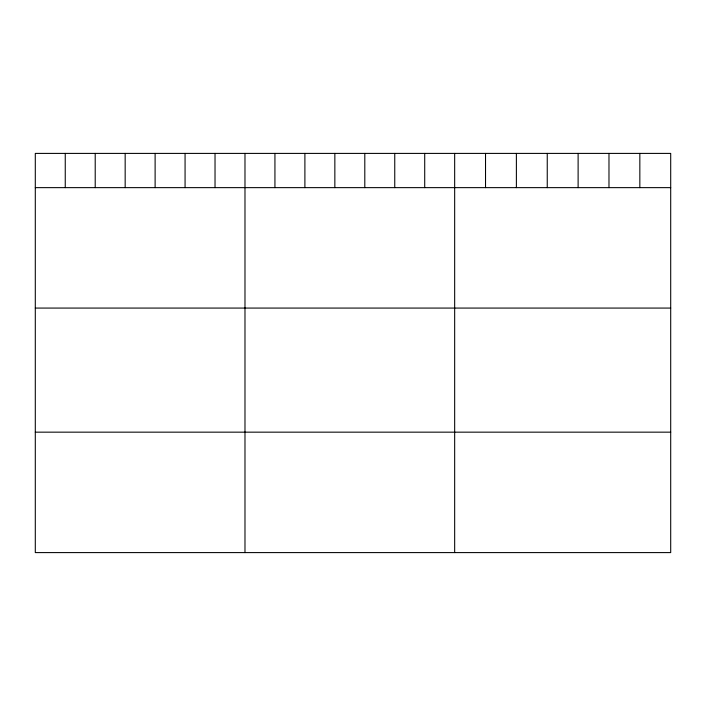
<?xml version="1.0" encoding="UTF-8"?>
<svg xmlns="http://www.w3.org/2000/svg" width="706" height="706" viewBox="0 0 706 706"><rect width="100%" height="100%" fill="white"/><g stroke="black" fill="none" stroke-linecap="round" stroke-linejoin="round"><path stroke-width="1.06" d="M670.7 187.637L670.7 552.595L35.3 552.595L35.3 153.405L670.7 153.405L670.7 187.637L35.3 187.637M35.3 308.072L670.7 308.072M35.3 432.16L670.7 432.16M639.839 153.405L639.839 187.637M608.978 153.405L608.978 187.637M578.117 153.405L578.117 187.637M547.247 153.405L547.247 187.637M516.386 153.405L516.386 187.637M485.525 153.405L485.525 187.637M454.664 153.405L454.664 552.595M424.712 153.405L424.712 187.637M394.751 153.405L394.751 187.637M364.799 153.405L364.799 187.637M334.847 153.405L334.847 187.637M304.895 153.405L304.895 187.637M274.934 153.405L274.934 187.637M244.982 153.405L244.982 552.595M215.03 153.405L215.03 187.637M185.069 153.405L185.069 187.637M155.117 153.405L155.117 187.637M125.165 153.405L125.165 187.637M95.213 153.405L95.213 187.637M65.252 153.405L65.252 187.637"/></g></svg>
